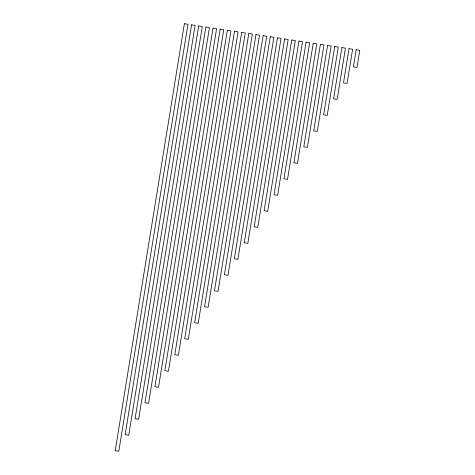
<?xml version="1.0" encoding="UTF-8"?>
<svg xmlns="http://www.w3.org/2000/svg" width="475" height="475" viewBox="0 0 475 475"><rect width="100%" height="100%" fill="white"/><g stroke="black" fill="none" stroke-linecap="round" stroke-linejoin="round"><path stroke-width="0.71" d="M184.389 23.75L115.235 450.71L118.809 451.25L187.969 24.29L184.389 23.75M191.55 24.837L125.157 434.714L128.737 435.254L195.124 25.377L191.55 24.837M198.704 25.917L135.084 418.718L138.658 419.265L202.285 26.463L198.704 25.917M205.865 27.004L145.006 402.723L148.586 403.269L209.445 27.544L205.865 27.004M213.02 28.084L154.933 386.733L158.507 387.273L216.6 28.631L213.02 28.084M220.18 29.171L164.855 370.738L168.435 371.278L223.761 29.711L220.18 29.171M227.341 30.258L174.782 354.742L178.357 355.288L230.915 30.798L227.341 30.258M234.496 31.338L184.704 338.746L188.284 339.293L238.076 31.884L234.496 31.338M241.656 32.425L194.631 322.757L198.206 323.297L245.237 32.965L241.656 32.425M248.811 33.505L204.553 306.761L208.133 307.301L252.391 34.052L248.811 33.505M255.972 34.592L214.48 290.765L218.055 291.312L259.552 35.132L255.972 34.592M263.132 35.678L224.402 274.776L227.982 275.316L266.707 36.219L263.132 35.678M270.287 36.759L234.329 258.78L237.904 259.32L273.867 37.305L270.287 36.759M277.447 37.846L244.251 242.784L247.831 243.325L281.028 38.386L277.447 37.846M284.602 38.926L254.178 226.789L257.753 227.335L288.183 39.473L284.602 38.926M291.763 40.013L264.1 210.799L267.68 211.339L295.343 40.553L291.763 40.013M298.923 41.099L274.027 194.803L277.602 195.344L302.504 41.64L298.923 41.099M306.078 42.18L283.949 178.808L287.529 179.348L309.658 42.726L306.078 42.18M313.239 43.267L293.877 162.812L297.451 163.358L316.819 43.807L313.239 43.267M320.399 44.347L303.798 146.822L307.378 147.363L323.974 44.893L320.399 44.347M327.554 45.434L313.726 130.827L317.3 131.367L331.134 45.974L327.554 45.434M334.715 46.52L323.647 114.831L327.228 115.372L338.295 47.061L334.715 46.52M341.869 47.601L333.575 98.836L337.149 99.382L345.45 48.147L341.869 47.601M349.03 48.688L343.496 82.846L347.077 83.386L352.61 49.228L349.03 48.688M356.191 49.768L353.424 66.85L356.998 67.391L359.765 50.314L356.191 49.768"/></g></svg>
